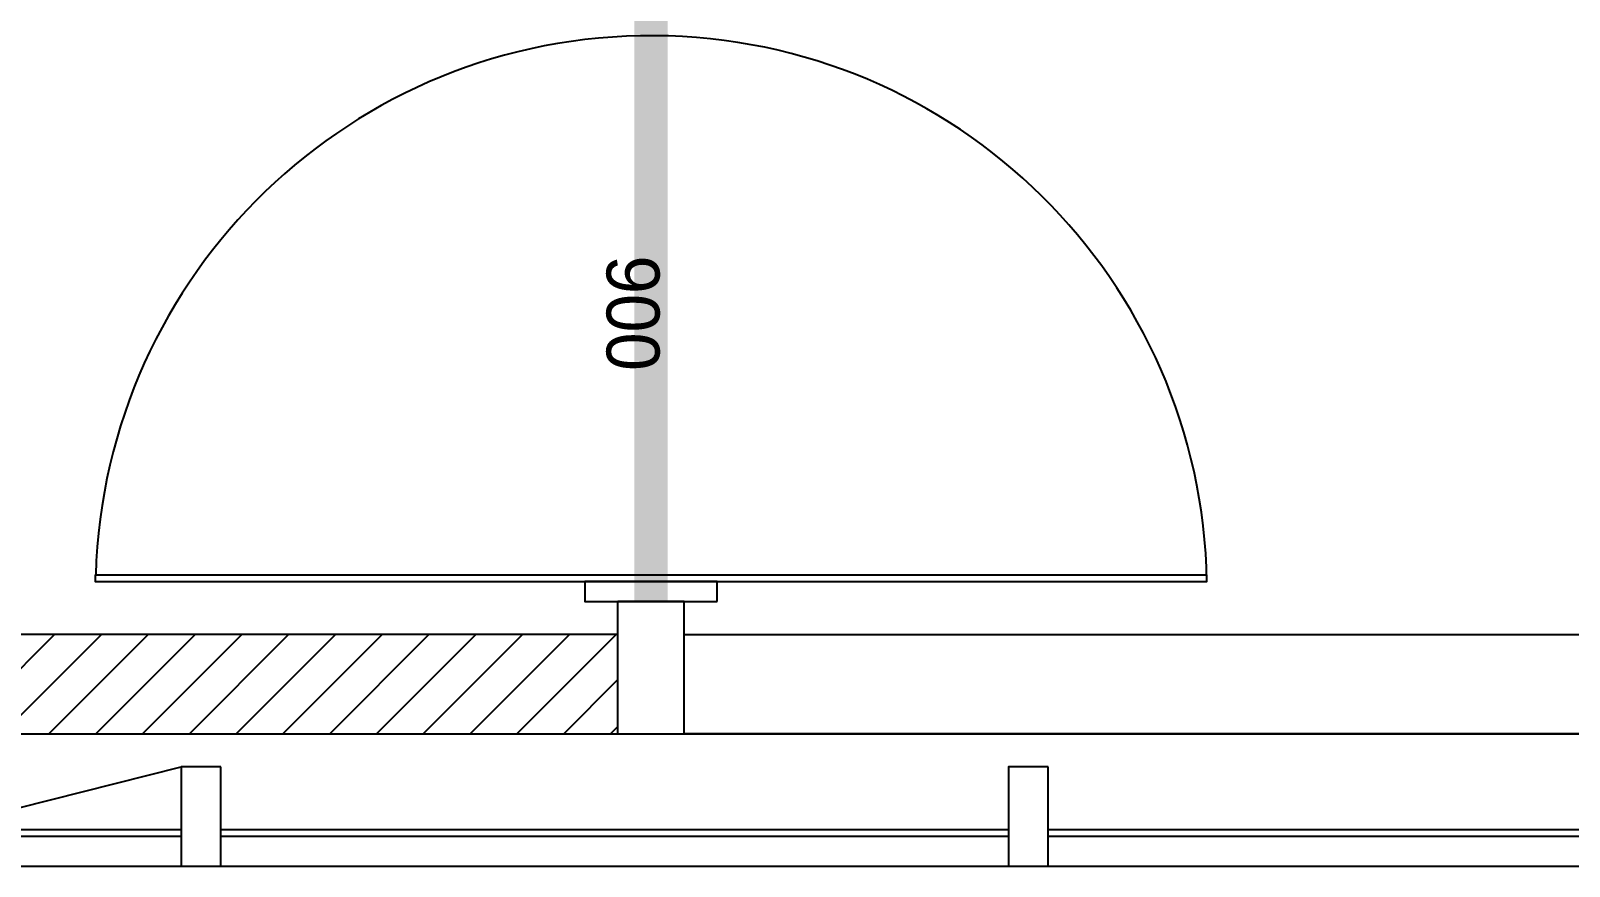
# Model space of a CAD drawing. Extents: x 11477420 to 23072185, y -28506554 to -14238804.
# Drawn here: x 11485309 to 11487634, y -14322729 to -14321466 of the extents above; entities that cross this region are included whole.
import ezdxf
from ezdxf.enums import TextEntityAlignment as Align

# ---------------------------------------------------------------- set-up
doc = ezdxf.new("R2010")
doc.units = 0
doc.header["$LTSCALE"] = 50
doc.header["$MEASUREMENT"] = 0
doc.linetypes.add('HIDDEN', pattern=[0.375, 0.25, -0.125])
doc.layers.get('0').update_dxf_attribs({"linetype": 'CONTINUOUS'})
for name, color, linetype in [('1.천장.벽체선(내벽)', 3, 'CONTINUOUS'), ('2.글자선', 60, 'CONTINUOUS'), ('3 가구-붙박이', 6, 'CONTINUOUS'), ('3.기호.계단선', 30, 'CONTINUOUS'), ('C-WIN', 4, 'CONTINUOUS'), ('CO-DO-FR', 7, 'CONTINUOUS'), ('CO-DOOR', 8, 'CONTINUOUS')]:
    doc.layers.add(name, color=color, linetype=linetype)
doc.styles.add('W-TEXT2', font='Dotum.ttf')

# ---------------------------------------------------------------- blocks, each defined once
blk = doc.blocks.new('flooor')
at = {"ltscale": 30}
blk.add_lwpolyline([(11493206.8, -14188346.8), (11493801.8, -14188496.8), (11494396.8, -14188346.8)], dxfattribs=at)
at = {"layer": 'C-WIN', "ltscale": 30}
for p, q in [((11492056.8, -14188296.8), (11509215.4, -14188296.8)), ((11494396.8, -14188441.8), (11493206.8, -14188441.8)), ((11494396.8, -14188451.8), (11493206.8, -14188451.8)), ((11495646.8, -14188441.8), (11494456.8, -14188441.8)), ((11495646.8, -14188451.8), (11494456.8, -14188451.8)), ((11496896.8, -14188441.8), (11495706.8, -14188441.8)), ((11496896.8, -14188451.8), (11495706.8, -14188451.8)), ((11492056.8, -14188496.8), (11509298.2, -14188496.8))]:
    blk.add_line(p, q, dxfattribs=at)
for points in [[(11494456.8, -14188346.8), (11494396.8, -14188346.8), (11494396.8, -14188496.8), (11494456.8, -14188496.8)], [(11495706.8, -14188346.8), (11495646.8, -14188346.8), (11495646.8, -14188496.8), (11495706.8, -14188496.8)]]:
    blk.add_lwpolyline(points, close=True, dxfattribs=at)
blk = doc.blocks.new('flooor2')
at = {"layer": '1.천장.벽체선(내벽)', "ltscale": 30}
h = blk.add_hatch(dxfattribs=at)
h.set_pattern_fill('_USER', color=256, scale=50, angle=45, pattern_type=0)
h.set_pattern_definition([(45, (-6e-09, -24560), (-35.35533906, 35.35533906), [])])
h.paths.add_polyline_path([(11520596.1, -14283249.4), (11517596.1, -14283249.4), (11517596.1, -14283399.4), (11520596.1, -14283399.4)])
at = {"layer": '1.천장.벽체선(내벽)'}
for p, q in [((11520596.1, -14283399.4), (11520596.1, -14283199.4)), ((11520696.1, -14283399.4), (11520696.1, -14283199.4))]:
    blk.add_line(p, q, dxfattribs=at)
at = {"layer": '1.천장.벽체선(내벽)', "ltscale": 30}
blk.add_line((11520696.1, -14283199.4), (11520596.1, -14283199.4), dxfattribs=at)
blk.add_lwpolyline([(11520596.1, -14283249.4), (11517596.1, -14283249.4), (11517596.1, -14283399.4), (11520596.1, -14283399.4)], close=True, dxfattribs=at)
at = {"layer": '3 가구-붙박이', "color": 8}
for p, q in [((11520696.1, -14283399.4), (11520696.1, -14283249.4)), ((11520696.1, -14283249.4), (11522196.1, -14283249.4)), ((11522196.1, -14283399.4), (11520696.1, -14283399.4))]:
    blk.add_line(p, q, dxfattribs=at)
at = {"layer": 'CO-DO-FR', "color": 8}
blk.add_lwpolyline([(11520746.1, -14283199.4), (11520746.1, -14283169.4), (11520546.1, -14283169.4), (11520546.1, -14283199.4)], close=True, dxfattribs=at)
at = {"layer": 'CO-DOOR'}
blk.add_lwpolyline([(11521486.1, -14283159.4), (11519806.1, -14283159.4), (11519806.1, -14283169.4), (11521486.1, -14283169.4)], close=True, dxfattribs=at)
blk.add_arc((11520646.4, -14283184.2), 839.8, 1.0082, 178.3093, dxfattribs=at)
blk.add_blockref('flooor', (25539.3, -95102.6))
at = {"layer": '2.글자선', "color": 8, "style": 'W-TEXT2'}
blk.add_text('900', height=80, rotation=270, dxfattribs=at).set_placement((11520618.9, -14282763.7), align=Align.MIDDLE_CENTER)

msp = doc.modelspace()

# ---------------------------------------------------------------- linework, layer by layer
at = {"layer": '3.기호.계단선', "linetype": 'HIDDEN', "ltscale": 10, "const_width": 50}
msp.add_lwpolyline([(11486246.1, -14322329), (11486246.1, -14321429)], dxfattribs=at)

# ---------------------------------------------------------------- block references
msp.add_blockref('flooor2', (-34400, -39129.5))

doc.saveas('drawing.dxf')
